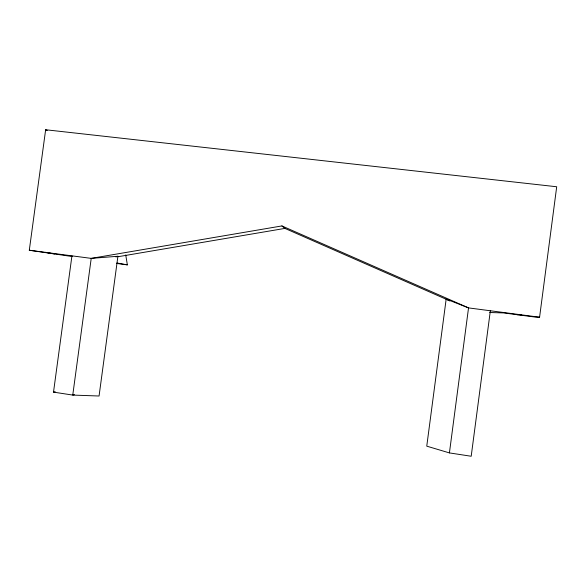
<?xml version="1.0" encoding="UTF-8"?>
<svg xmlns="http://www.w3.org/2000/svg" width="586" height="586" viewBox="0 0 586 586"><rect width="100%" height="100%" fill="white"/><g stroke="black" fill="none" stroke-linecap="round" stroke-linejoin="round"><path stroke-width="0.88" d="M72.613 256.595L29.3 250.244L45.642 129.748L556.7 186.758L539.581 317.224L468.536 307.899L446.173 299.058L426.755 446.151L449.418 452.905L471.195 456.252L490.35 310.756M449.418 452.905L468.536 307.899L281.91 225.932L91.218 258.375L29.3 250.244M74.451 394.634L72.759 395.081L91.218 258.375L117.911 256.265L99.063 396.011L72.759 395.081L53.509 392.129L71.939 255.84M115.896 256.961L117.911 256.265M53.509 392.129L55.201 391.719M117.933 256.734L284.913 228.401L449.909 300.889L446.173 299.058M517.079 314.697L521.122 314.799M539.581 317.224L534.974 317.048L503.55 312.917L489.698 312.521M116.475 263.429L127.367 264.865L125.719 254.939M45.144 252.324L54.652 253.972M116.936 262.989L127.367 264.865M45.642 129.748L47.217 130.59M281.91 225.932L284.913 228.401"/></g></svg>
